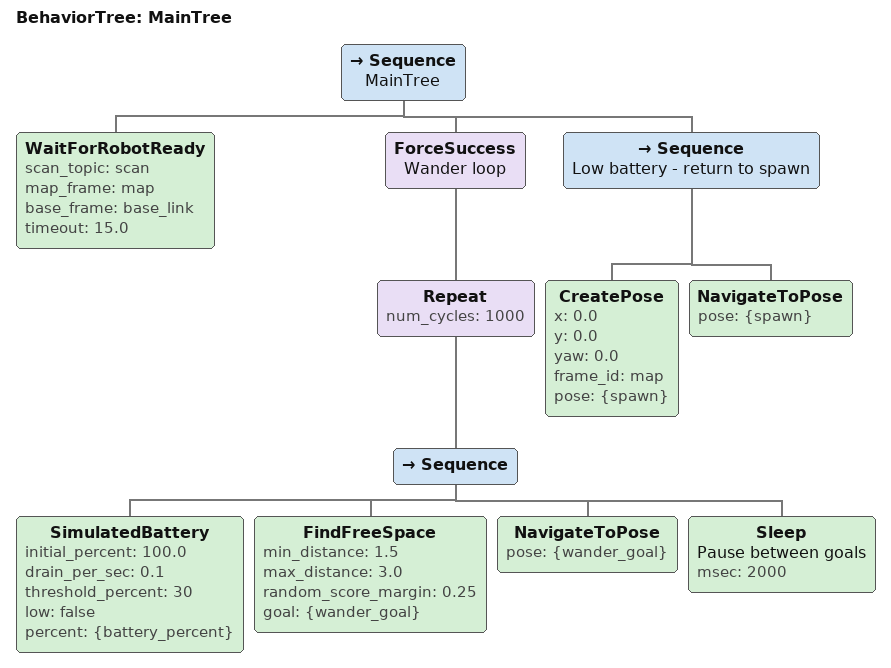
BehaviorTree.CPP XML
<?xml version="1.0"?>

<root BTCPP_format="4" main_tree_to_execute="MainTree">
  <BehaviorTree ID="MainTree">
    <Sequence name="MainTree">
      <WaitForRobotReady
        scan_topic="scan"
        map_frame="map"
        base_frame="base_link"
        timeout="15.0"/>

      <ForceSuccess name="Wander loop">
        <Repeat num_cycles="1000">
          <Sequence>
            <SimulatedBattery
              initial_percent="100.0"
              drain_per_sec="0.1"
              threshold_percent="30"
              low="false"
              percent="{battery_percent}"/>
            <FindFreeSpace
              min_distance="1.5"
              max_distance="3.0"
              random_score_margin="0.25"
              goal="{wander_goal}"/>
            <NavigateToPose pose="{wander_goal}"/>
            <!-- Non-blocking pause after a successful wandering goal. -->
            <Sleep name="Pause between goals" msec="2000"/>
          </Sequence>
        </Repeat>
      </ForceSuccess>

      <Sequence name="Low battery - return to spawn">
        <CreatePose
          x="0.0" y="0.0" yaw="0.0"
          frame_id="map"
          pose="{spawn}"/>
        <NavigateToPose pose="{spawn}"/>
      </Sequence>
    </Sequence>
  </BehaviorTree>
</root>
